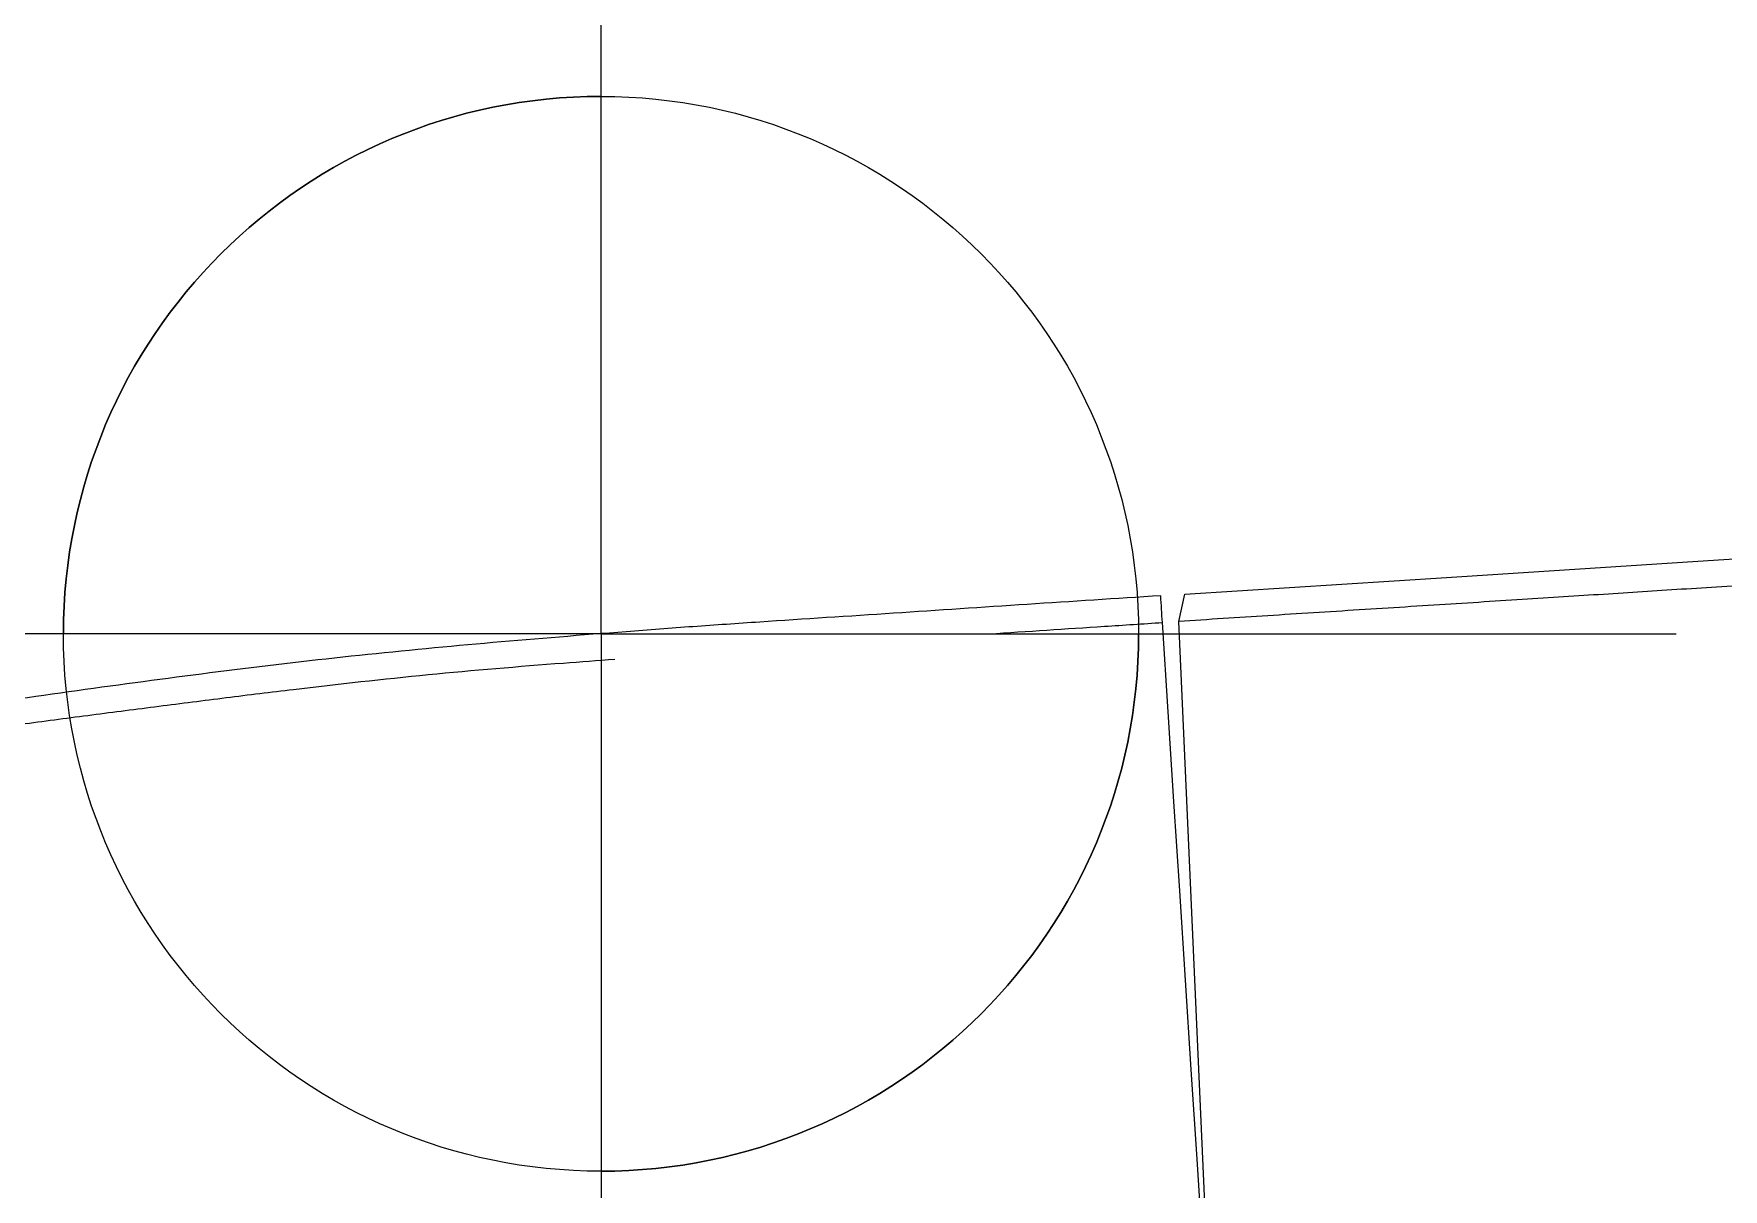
# Model space of a CAD drawing. Header units: metres. Extents: x -1161 to -1080, y 3 to 563.
# Drawn here: x -1106.2109 to -1105.7395, y 544.2731 to 544.5956 of the extents above; entities that cross this region are included whole.
import ezdxf

# ---------------------------------------------------------------- set-up
doc = ezdxf.new("R2010")
doc.units = ezdxf.units.M
doc.layers.add('A-ANNO-NOTE', color=7, linetype='Continuous', lineweight=9)
doc.layers.add('A-FLOR', color=7, linetype='Continuous', lineweight=50)

msp = doc.modelspace()

# ---------------------------------------------------------------- linework, layer by layer
at = {"layer": 'A-ANNO-NOTE', "lineweight": 18}
for q in [(-1106.05262, 544.7281), (-1106.35262, 544.4281), (-1106.05262, 544.1281), (-1105.75262, 544.4281)]:
    msp.add_line((-1106.05262, 544.4281), q, dxfattribs=at)
msp.add_circle((-1106.05262, 544.4281), 0.15, dxfattribs=at)
for start, end in [(90, 180), (270, 360)]:
    msp.add_arc((-1106.05262, 544.4281), 0.15, start, end, dxfattribs=at)
at = {"layer": 'A-FLOR', "lineweight": 18}
for p, q in [((-1105.89137, 544.43155), (-1105.88974, 544.43915)), ((-1105.88142, 544.20662), (-1105.89137, 544.43155))]:
    msp.add_line(p, q, dxfattribs=at)
at = {"layer": 'A-FLOR', "lineweight": 18, "flags": 128}
for points in [[(-1105.88974, 544.43915), (-1105.81671, 544.44384), (-1105.74368, 544.44853), (-1105.67084, 544.45324), (-1105.59751, 544.45795), (-1105.52486, 544.4626), (-1105.45152, 544.46734), (-1105.37861, 544.47203), (-1105.30558, 544.47672)], [(-1105.89598, 544.43125), (-1105.89604, 544.43218), (-1105.8961, 544.43312), (-1105.89616, 544.43405), (-1105.89622, 544.43498), (-1105.89628, 544.43591), (-1105.89634, 544.43685), (-1105.8964, 544.43778), (-1105.89646, 544.43871)], [(-1105.88148, 544.20662), (-1105.88309, 544.23157), (-1105.8847, 544.25653), (-1105.88631, 544.28149), (-1105.88792, 544.30645), (-1105.88954, 544.33141), (-1105.89115, 544.35637), (-1105.89276, 544.38133), (-1105.89437, 544.40629), (-1105.89598, 544.43125)]]:
    msp.add_lwpolyline(points, dxfattribs=at)
at = {"layer": 'A-FLOR', "lineweight": 18}
for points, knots in [([(-1105.30508, 544.46908), (-1105.32136, 544.46804), (-1105.35389, 544.46595), (-1105.40283, 544.46284), (-1105.44342, 544.46024), (-1105.47583, 544.45814), (-1105.50047, 544.45655), (-1105.52614, 544.45491), (-1105.55208, 544.45326), (-1105.57708, 544.45167), (-1105.59978, 544.45022), (-1105.62157, 544.44883), (-1105.64069, 544.44761), (-1105.65748, 544.44653), (-1105.67509, 544.4454), (-1105.69784, 544.44394), (-1105.71971, 544.44253), (-1105.7357, 544.44151), (-1105.7508, 544.44054), (-1105.76872, 544.43938), (-1105.79081, 544.43796), (-1105.81536, 544.4364), (-1105.84104, 544.43477), (-1105.8667, 544.43314), (-1105.88319, 544.43208), (-1105.89137, 544.43155)], [0, 0, 0, 0, 0.083333, 0.166667, 0.25, 0.291667, 0.333333, 0.375, 0.416667, 0.458333, 0.5, 0.541667, 0.583333, 0.604167, 0.625, 0.666667, 0.708333, 0.729167, 0.75, 0.791667, 0.833333, 0.875, 0.916667, 0.958333, 1, 1, 1, 1]), ([(-1105.89646, 544.43871), (-1105.90889, 544.43792), (-1105.93375, 544.43633), (-1105.97103, 544.43383), (-1106.0021, 544.4318), (-1106.02696, 544.43011), (-1106.05179, 544.42823), (-1106.08284, 544.42571), (-1106.12003, 544.42221), (-1106.15717, 544.41785), (-1106.19424, 544.4129), (-1106.23107, 544.40767), (-1106.26781, 544.40179), (-1106.30484, 544.39468), (-1106.34172, 544.38695), (-1106.37812, 544.37896), (-1106.40222, 544.37329), (-1106.41422, 544.37038)], [-1, -1, -1, -1, -0.928571, -0.857143, -0.785714, -0.75, -0.714286, -0.642857, -0.571429, -0.5, -0.428571, -0.357143, -0.285714, -0.214286, -0.142857, -0.071429, 0, 0, 0, 0]), ([(-1105.94433, 544.42809), (-1105.9336, 544.42879), (-1105.91753, 544.42985), (-1105.90138, 544.4309), (-1105.89598, 544.43125)], [-0.023853685, -0.023853685, -0.023853685, -0.023853685, -0.023, -0.022571916, -0.022571916, -0.022571916, -0.022571916]), ([(-1106.56601, 544.31842), (-1106.5647, 544.31888), (-1106.5574, 544.32145), (-1106.54419, 544.32595), (-1106.52696, 544.33137), (-1106.51011, 544.33633), (-1106.49306, 544.34115), (-1106.4754, 544.34613), (-1106.45638, 544.3516), (-1106.42995, 544.35915), (-1106.39692, 544.36813), (-1106.36931, 544.37419), (-1106.3472, 544.37866), (-1106.32967, 544.38216), (-1106.31054, 544.38608), (-1106.29063, 544.39008), (-1106.27049, 544.39396), (-1106.25085, 544.39746), (-1106.23196, 544.40042), (-1106.21326, 544.40306), (-1106.19469, 544.4055), (-1106.17601, 544.40789), (-1106.15721, 544.41031), (-1106.13218, 544.41338), (-1106.10084, 544.4169), (-1106.07092, 544.41939), (-1106.05355, 544.42067), (-1106.04876, 544.42102)], [-0.0406098, -0.0406098, -0.0406098, -0.0406098, -0.0405, -0.04, -0.0395, -0.039, -0.0385, -0.038, -0.0375, -0.037, -0.036, -0.035, -0.0345, -0.034, -0.0335, -0.033, -0.0325, -0.032, -0.0315, -0.031, -0.0305, -0.03, -0.0295, -0.029, -0.028, -0.027, -0.0266197, -0.0266197, -0.0266197, -0.0266197])]:
    msp.add_open_spline(points, degree=3, knots=knots, dxfattribs=at)

doc.saveas('drawing.dxf')
